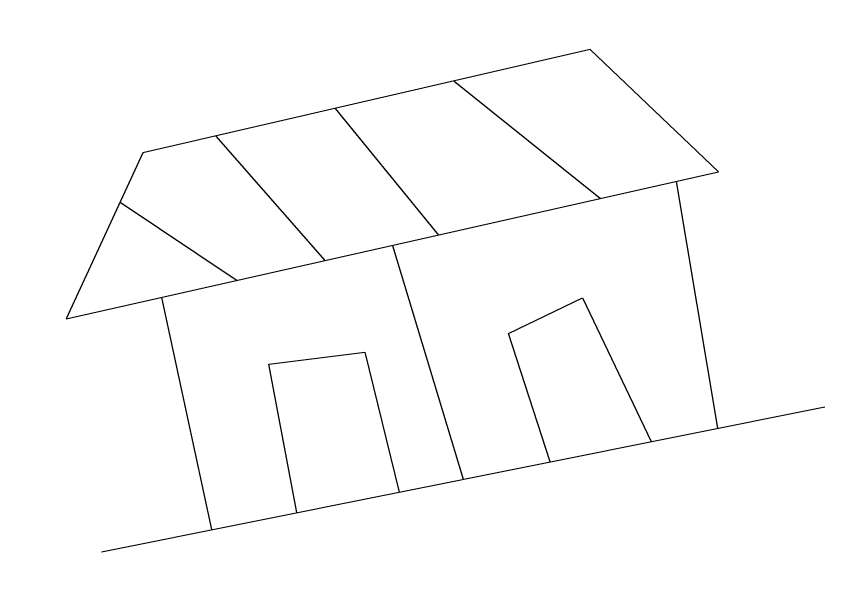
# Model space of a CAD drawing. Header units: inches. Extents: x 304037 to 460575, y 1453943 to 1639883.
# Drawn here: x 304671.13 to 304699.65, y 1600039.45 to 1600059.08 of the extents above; entities that cross this region are included whole.
import ezdxf

# ---------------------------------------------------------------- set-up
doc = ezdxf.new("R2010")
doc.units = ezdxf.units.IN
doc.header["$MEASUREMENT"] = 0
doc.layers.add('SURVEY_BND', color=7, linetype='Continuous')
doc.layers.add('VILLAGE_AREA', color=1, linetype='Continuous')

# ---------------------------------------------------------------- blocks, each defined once
blk = doc.blocks.new('1')
at = {"layer": 'VILLAGE_AREA'}
for points in [[(621.3824, -622.2677), (627.1559, -622.2989), (626.3133, -621.0208), (622.3499, -621.0208), (621.3824, -622.2677)], [(622.9973, -621.0208), (623.6719, -622.2801)], [(624.0525, -621.0208), (624.6757, -622.2855)], [(625.1078, -621.0208), (626.1121, -622.2932)], [(622.0627, -621.391), (622.8943, -622.2759)], [(622.2254, -622.2723), (622.1939, -624.3223)], [(624.2692, -622.2833), (624.4096, -624.3874)], [(626.7814, -622.2969), (626.6492, -624.4532)], [(622.9451, -624.3444), (622.9976, -623.0421), (623.828, -623.1285), (623.8469, -624.3709)], [(625.1752, -624.4099), (625.0736, -623.2495), (625.7655, -623.094), (626.0638, -624.436)], [(621.2264, -624.2939), (627.5928, -624.4809)]]:
    blk.add_lwpolyline(points, dxfattribs=at)
blk = doc.blocks.new('KULLURU')
at = {"layer": 'SURVEY_BND', "rotation": 10.78825924856811}
blk.add_blockref('1', (-5160.3245, 135.8091), dxfattribs=at)

msp = doc.modelspace()

# ---------------------------------------------------------------- block references
at = {"xscale": 4.08566660901875, "yscale": 4.085666608953034, "zscale": 4.085666609008822, "rotation": 2.230494101978846}
msp.add_blockref('KULLURU', (322715.655, 1602219.63), dxfattribs=at)

doc.saveas('drawing.dxf')
